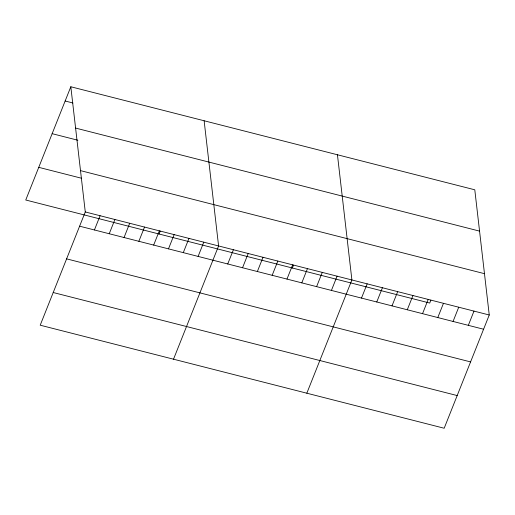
<?xml version="1.0" encoding="UTF-8"?>
<svg xmlns="http://www.w3.org/2000/svg" width="515" height="515" viewBox="0 0 515 515"><rect width="100%" height="100%" fill="white"/><g stroke="black" fill="none" stroke-linecap="round" stroke-linejoin="round"><path stroke-width="0.77" d="M70.819 86.758L85.278 211.948L40.209 325.197L444.181 428.242L489.25 314.993L474.791 189.803L70.819 86.758L25.75 200.007L429.722 303.052L430.875 300.148M94.425 229.967L100.09 215.727M109.232 233.746L114.903 219.499M124.044 237.524L129.716 223.278M138.857 241.303L144.528 227.057M153.67 245.082L159.341 230.836M159.058 234.016L160.216 231.113M168.482 248.861L174.154 234.615M183.295 252.64L188.966 238.394M198.108 256.418L203.779 242.172M173.523 359.2L218.592 245.951L204.127 120.767M227.733 263.976L233.404 249.73M242.546 267.755L248.211 253.509M257.358 271.534L263.023 257.288M272.171 275.306L277.836 261.066M286.984 279.085L292.649 264.845M292.372 268.019L293.524 265.116M301.796 282.864L307.461 268.618M316.609 286.643L322.274 272.396M331.422 290.421L337.087 276.175M306.831 393.202L351.899 279.954L337.441 154.77M361.491 298.095L367.163 283.849M376.755 301.983L382.42 287.743M392.012 305.878L397.683 291.632M407.275 309.773L412.946 295.526M422.538 313.667L428.203 299.421M437.795 317.555L443.467 303.309M453.058 321.45L458.73 307.204M468.322 325.345L473.987 311.099M65.148 101.004L72.943 102.994M75.589 128.074L479.562 231.119M52.144 133.675L77.874 140.241M80.507 170.632L484.48 273.677M38.754 167.336L81.627 178.274M85.278 211.948L489.25 314.993M79.613 226.188L483.579 329.233M66.609 258.865L470.581 361.91M53.212 292.52L457.185 395.565"/></g></svg>
